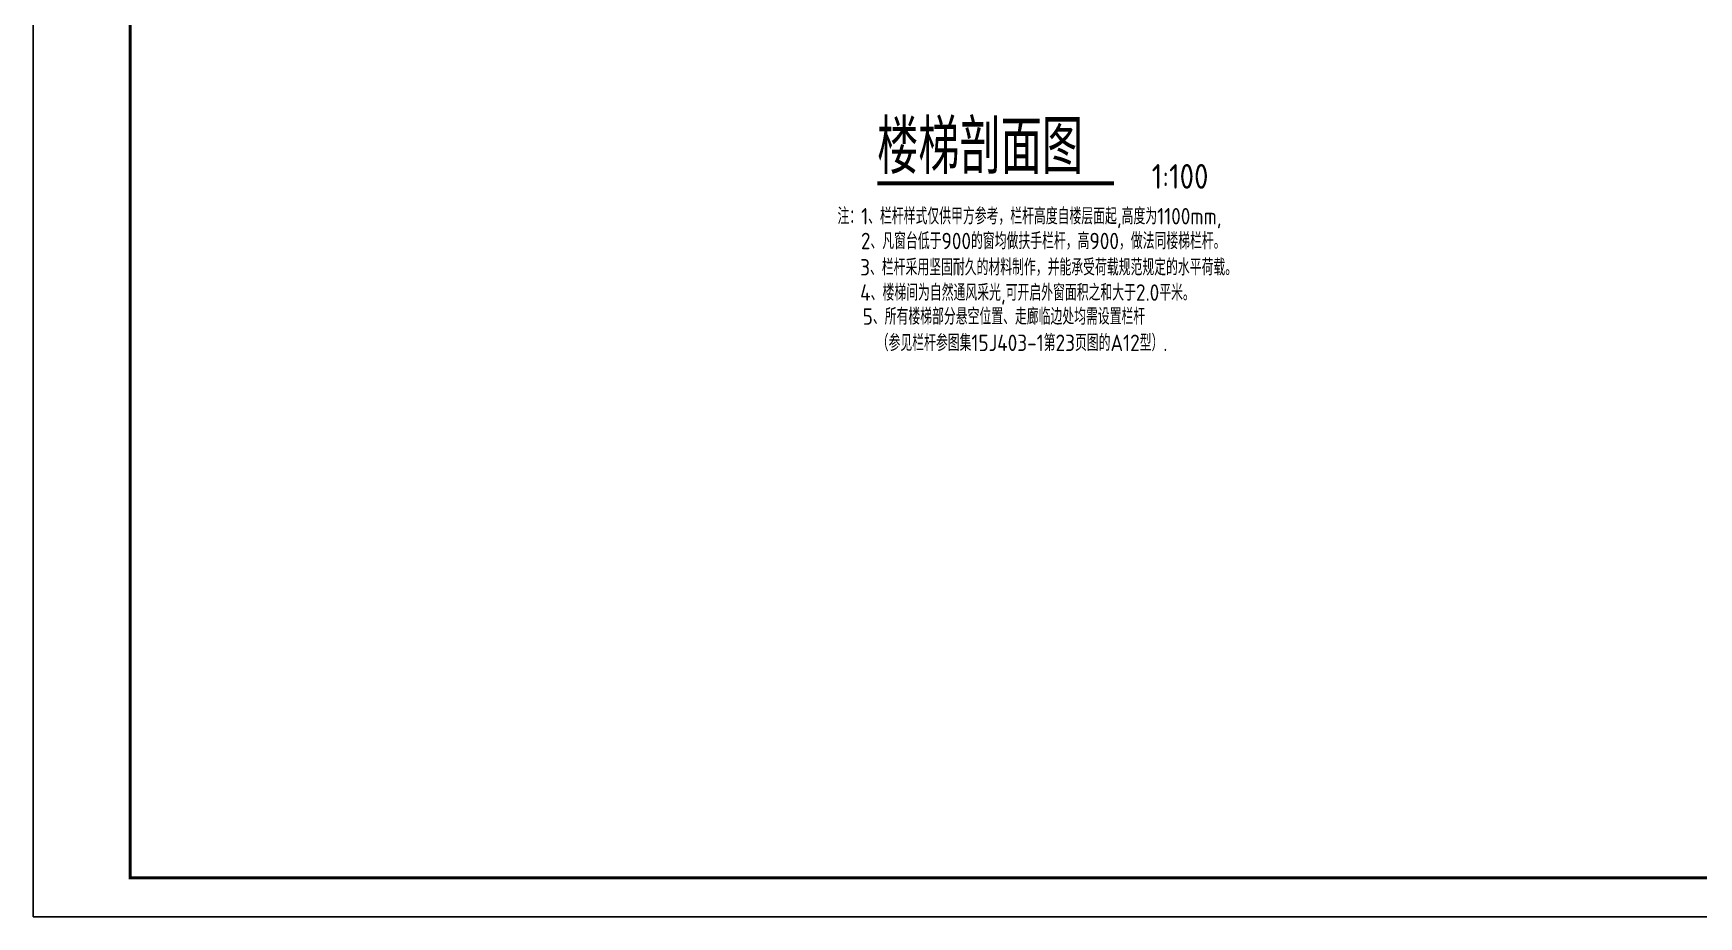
# Model space of a CAD drawing. Extents: x -89996 to 1006241, y -2176 to 440573.
# Drawn here: x 767195 to 797572, y 232896 to 249005 of the extents above; entities that cross this region are included whole.
import ezdxf

# ---------------------------------------------------------------- set-up
doc = ezdxf.new("R2010")
doc.units = 0
doc.header["$LTSCALE"] = 1000
doc.header["$MEASUREMENT"] = 0
for name, color, linetype in [('BORDER', 7, 'Continuous'), ('DIM_SYMB', 3, 'Continuous'), ('PUB_TEXT', 7, 'Continuous'), ('PUB_TITLE', 4, 'Continuous')]:
    doc.layers.add(name, color=color, linetype=linetype)
doc.styles.add('-GBCBIGGBENOR', font='GBENOR.shx', dxfattribs={"bigfont": 'GBCBIG.shx'})
doc.styles.add('C', font='tssdeng.shx', dxfattribs={"height": 3, "bigfont": 'tssdchn.shx'})
doc.styles.get("Standard").update_dxf_attribs({"font": 'gbenor.shx', "bigfont": 'gbcbig.shx'})

msp = doc.modelspace()

# ---------------------------------------------------------------- linework, layer by layer
at = {"layer": 'BORDER', "const_width": 53.03}
msp.add_lwpolyline([(768962.95, 233603.19), (768962.95, 274189.04), (825952.85, 274189.04), (825952.85, 233603.19)], close=True, dxfattribs=at)
at = {"layer": 'DIM_SYMB', "const_width": 70, "elevation": 2.76}
msp.add_lwpolyline([(782587.99, 246270.21), (786908.3, 246270.21)], dxfattribs=at)
at = {"layer": 'PUB_TITLE'}
msp.add_lwpolyline([(767195.28, 232896.12), (767195.28, 274896.12), (826659.92, 274896.12), (826659.92, 232896.12)], close=True, dxfattribs=at)

# ---------------------------------------------------------------- texts
at = {"layer": 'PUB_TEXT', "style": 'C', "width": 0.8}
msp.add_text('楼梯剖面图', height=987.84, dxfattribs=at).set_placement((782587.99, 246439.36, 2.76))
at = {"layer": 'PUB_TEXT'}
msp.add_text('1:100', height=450, dxfattribs=at).set_placement((787595.87, 246171.23, 2.76))
at = {"layer": 'PUB_TEXT', "style": '-GBCBIGGBENOR'}
for s, p in [('注：1、栏杆样式仅供甲方参考，栏杆高度自楼层面起,高度为1100mm,', (781863.49, 245520.27)), ('2、凡窗台低于900的窗均做扶手栏杆，高900，做法同楼梯栏杆。', (782290.58, 245067.95)), ('3、栏杆采用坚固耐久的材料制作，并能承受荷载规范规定的水平荷载。', (782277, 244588.62)), ('4、楼梯间为自然通风采光,可开启外窗面积之和大于2.0平米。', (782276.79, 244127.63)), ('5、所有楼梯部分悬空位置、走廊临边处均需设置栏杆', (782322.95, 243690.87)), ('（参见栏杆参图集15J403-1第23页图的A12型）.', (782579.35, 243210.7))]:
    msp.add_text(s, height=300, dxfattribs=at).set_placement(p)

doc.saveas('drawing.dxf')
